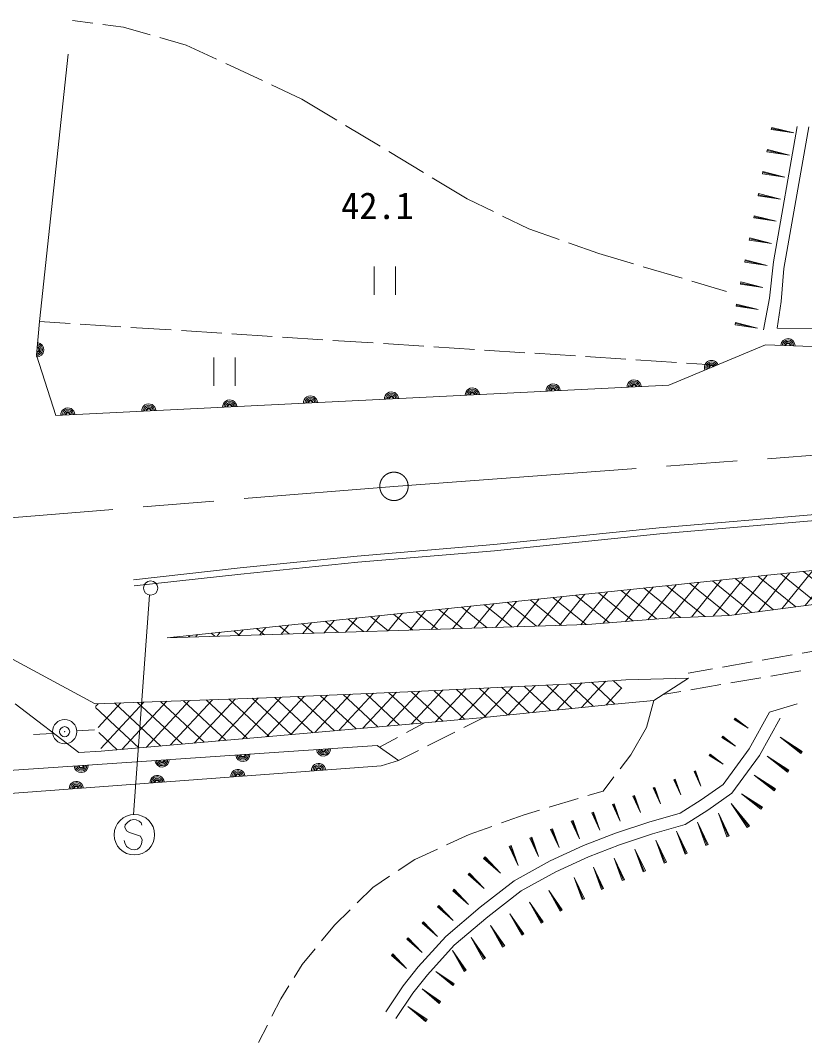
# Model space of a CAD drawing. Units: millimetres, scale not verified. Extents: x 40000 to 680000, y 20000 to 380000.
# Drawn here: x 349750 to 388474, y 241416 to 291879 of the extents above; entities that cross this region are included whole.
import ezdxf
from ezdxf.enums import TextEntityAlignment as Align

# ---------------------------------------------------------------- set-up
doc = ezdxf.new("R2010")
doc.units = ezdxf.units.MM
doc.header["$LTSCALE"] = 1000
doc.header["$PDMODE"] = 32
doc.header["$PDSIZE"] = 500
doc.linetypes.add('CHAIN', pattern=[18.5, 12, -1.5, 3.5, -1.5])
for name, color, linetype, lineweight in [('M-BMK', 2, 'CHAIN', 13), ('M-STR-STRC', 7, 'Continuous', 13), ('M-WORK', 1, 'Continuous', 13)]:
    doc.layers.add(name, color=color, linetype=linetype, lineweight=lineweight)
doc.styles.add('ＭＳ ゴシック', font='')
doc.styles.get('ＭＳ ゴシック').set_extended_font_data('MS Gothic')

msp = doc.modelspace()

# ---------------------------------------------------------------- hatches: boundary and pattern name
at = {"layer": 'M-WORK'}
h = msp.add_hatch(dxfattribs=at)
h.set_pattern_fill('USER', color=256, style=0, pattern_type=2)
h.set_pattern_definition([(50.9484, (375791, 262560), (-621.263, 504.016), []), (140.9484, (375791, 262560), (-504.016, -621.263), [])])
h.paths.add_polyline_path([(356998, 261401), (390602, 264903), (394431, 264703), (396468, 264449), (402090, 263746), (407165, 263036), (408074, 262908), (416251, 261490), (416245, 260643), (411787, 261362), (406894, 262053), (402890, 262449), (400644, 262585), (397382, 262691), (397384, 262530), (390452, 263247), (384758, 262496), (381683, 262372), (377747, 262053)])
h = msp.add_hatch(dxfattribs=at)
h.set_pattern_fill('USER', color=256, style=0, pattern_type=2)
h.set_pattern_definition([(47.041, (355735, 256931), (-585.474, 545.179), []), (137.041, (355735, 256931), (-545.179, -585.474), [])])
h.paths.add_polyline_path([(353439, 258137), (361896, 258438), (368881, 258739), (376717, 259112), (379642, 259324), (379083, 258128), (372630, 257472), (369324, 257164), (362596, 256576), (353732, 255796)])

# ---------------------------------------------------------------- linework, layer by layer
at = {"layer": 'M-BMK'}
for points in [[(368197, 268876), (428622, 273351), (439862, 274455), (468180, 278001), (533129, 287290)], [(217923, 268228), (236944, 266163), (246797, 265245), (268207, 263685), (274137, 263349), (280183, 263212), (289280, 263232), (296460, 263392), (303361, 263671), (315646, 264588), (342353, 266763), (368197, 268876)]]:
    msp.add_lwpolyline(points, dxfattribs=at)
msp.add_circle((368197, 268876), 700, dxfattribs=at)
at = {"layer": 'M-STR-STRC'}
for p, q in [((355336, 252675), (356132, 263505)), ((355181, 252394), (355050, 252301)), ((355347, 252428), (355181, 252394)), ((355463, 252411), (355347, 252428)), ((355607, 252339), (355463, 252411)), ((355717, 252264), (355607, 252339)), ((354921, 252163), (354905, 252049)), ((354905, 252049), (354991, 251867)), ((355050, 252301), (354921, 252163)), ((354991, 251867), (355142, 251793)), ((355751, 252153), (355717, 252264)), ((354908, 251274), (354869, 251384)), ((355142, 251793), (355674, 251605)), ((355674, 251605), (355754, 251432)), ((355754, 251432), (355725, 251205)), ((354992, 251097), (354908, 251274)), ((355095, 251023), (354992, 251097)), ((355241, 250948), (355095, 251023)), ((355361, 250931), (355241, 250948)), ((355529, 250960), (355361, 250931)), ((355654, 251056), (355529, 250960)), ((355725, 251205), (355654, 251056))]:
    msp.add_line(p, q, dxfattribs=at)
for centre, radius in [((356181, 263857), 350), ((355379, 251676), 1000)]:
    msp.add_circle(centre, radius, dxfattribs=at)
at = {"layer": 'M-WORK'}
for p, q in [((352313, 291879), (353331, 291747)), ((353826, 291682), (354844, 291550)), ((354844, 291550), (356149, 291175)), ((356629, 291037), (357934, 290663)), ((350684, 277015), (352101, 290208)), ((357934, 290663), (359434, 289964)), ((359887, 289753), (361700, 288909)), ((362154, 288698), (363654, 288000)), ((363654, 288000), (365376, 286958)), ((365804, 286699), (367516, 285664)), ((386833, 286490), (386855, 286600)), ((386833, 286490), (387948, 286324)), ((386844, 286545), (387948, 286324)), ((386855, 286600), (387948, 286324)), ((367943, 285405), (369655, 284370)), ((386615, 285399), (386637, 285509)), ((386615, 285399), (387728, 285234)), ((386626, 285454), (387728, 285234)), ((386637, 285509), (387728, 285234)), ((370083, 284112), (371806, 283069)), ((386397, 284309), (386419, 284419)), ((386397, 284309), (387508, 284143)), ((386408, 284364), (387508, 284143)), ((386419, 284419), (387508, 284143)), ((386179, 283218), (386201, 283328)), ((386179, 283218), (387289, 283053)), ((386190, 283273), (387289, 283053)), ((386201, 283328), (387289, 283053)), ((371806, 283069), (373109, 282439)), ((373559, 282221), (374863, 281590)), ((385961, 282128), (385983, 282238)), ((385961, 282128), (387069, 281963)), ((385972, 282183), (387069, 281963)), ((385983, 282238), (387069, 281963)), ((374863, 281590), (376353, 281065)), ((385743, 281038), (385765, 281147)), ((385754, 281093), (386849, 280873)), ((385765, 281147), (386849, 280873)), ((376824, 280899), (378314, 280374)), ((385743, 281038), (386849, 280873)), ((378314, 280374), (380032, 279864)), ((367220, 279730), (367220, 278330)), ((368270, 278330), (368270, 279730)), ((380511, 279722), (382428, 279153)), ((385525, 279948), (385547, 280057)), ((385525, 279948), (386630, 279784)), ((385536, 280003), (386630, 279784)), ((385547, 280057), (386630, 279784)), ((382908, 279010), (384625, 278500)), ((385307, 278858), (385329, 278967)), ((385307, 278858), (386410, 278694)), ((385318, 278913), (386410, 278694)), ((385329, 278967), (386410, 278694)), ((385089, 277769), (385111, 277878)), ((385089, 277769), (386191, 277605)), ((385100, 277823), (386191, 277605)), ((385111, 277878), (386191, 277605)), ((350684, 277015), (352207, 276918)), ((352706, 276885), (354702, 276757)), ((355201, 276725), (357197, 276597)), ((357696, 276565), (359692, 276437)), ((385045, 276854), (385067, 276963)), ((385045, 276854), (386147, 276691)), ((385056, 276909), (386147, 276691)), ((385067, 276963), (386147, 276691)), ((360191, 276405), (362186, 276277)), ((362685, 276245), (364681, 276117)), ((365180, 276085), (367176, 275957)), ((367675, 275925), (369671, 275797)), ((370170, 275765), (372166, 275637)), ((372665, 275605), (374661, 275476)), ((359308, 275245), (359308, 273845)), ((360358, 273845), (360358, 275245)), ((375160, 275444), (377156, 275316)), ((377655, 275284), (379650, 275156)), ((380149, 275124), (382145, 274996)), ((382644, 274964), (384167, 274866)), ((381291, 266833), (389375, 267524)), ((381319, 266534), (389401, 267225)), ((373136, 266000), (381291, 266833)), ((373163, 265701), (381319, 266534)), ((366381, 265432), (373136, 266000)), ((366409, 265133), (373163, 265701)), ((360602, 264847), (366381, 265432)), ((360633, 264549), (366409, 265133)), ((355338, 264255), (360602, 264847)), ((355371, 263957), (360633, 264549)), ((388355, 260645), (389832, 260904)), ((386385, 260300), (387862, 260559)), ((384415, 259956), (385892, 260214)), ((382730, 259661), (383922, 259869)), ((386314, 259425), (384836, 259171)), ((388285, 259764), (386807, 259510)), ((384343, 259086), (382865, 258832)), ((382372, 258747), (381479, 258594)), ((380661, 256973), (381034, 258305)), ((386746, 257722), (388111, 258146)), ((371644, 256972), (372630, 257472)), ((385003, 257363), (385048, 257429)), ((385003, 257363), (385684, 256939)), ((385026, 257396), (385684, 256939)), ((385048, 257429), (385684, 256939)), ((385735, 255913), (386746, 257722)), ((386241, 255589), (387269, 257429)), ((352532, 256805), (353411, 256860)), ((368814, 256720), (369705, 257197)), ((379890, 255616), (380661, 256973)), ((350390, 256620), (351336, 256681)), ((367482, 256007), (368373, 256484)), ((369860, 256069), (371198, 256747)), ((384386, 256476), (384432, 256542)), ((384386, 256476), (385067, 256052)), ((384409, 256509), (385067, 256052)), ((384432, 256542), (385067, 256052)), ((388323, 255735), (387266, 256490)), ((388360, 255788), (387266, 256490)), ((388285, 255683), (387266, 256490)), ((367364, 256089), (368427, 255344)), ((384459, 254158), (385735, 255913)), ((368427, 255344), (369414, 255843)), ((379363, 254924), (379890, 255616)), ((383770, 255589), (383816, 255655)), ((383770, 255589), (384451, 255165)), ((383793, 255622), (384451, 255165)), ((383816, 255655), (384451, 255165)), ((384884, 253723), (386241, 255589)), ((387666, 254816), (386629, 255557)), ((387703, 254868), (386629, 255557)), ((387629, 254764), (386629, 255557)), ((388360, 255788), (388285, 255683)), ((387703, 254868), (387629, 254764)), ((378533, 253835), (379060, 254527)), ((382012, 254393), (382088, 254424)), ((382012, 254393), (382361, 253641)), ((382050, 254408), (382361, 253641)), ((382088, 254424), (382361, 253641)), ((383016, 254800), (383090, 254830)), ((383016, 254800), (383355, 254072)), ((383053, 254815), (383355, 254072)), ((383090, 254830), (383355, 254072)), ((387011, 253899), (385993, 254625)), ((387047, 253949), (385993, 254625)), ((386974, 253848), (385993, 254625)), ((377776, 253608), (378533, 253835)), ((381005, 253984), (381084, 254016)), ((381005, 253984), (381365, 253210)), ((381044, 254000), (381365, 253210)), ((381084, 254016), (381365, 253210)), ((383360, 253396), (384459, 254158)), ((387047, 253949), (386974, 253848)), ((375860, 253035), (377297, 253465)), ((379996, 253575), (380077, 253608)), ((379996, 253575), (380366, 252778)), ((380036, 253591), (380366, 252778)), ((380077, 253608), (380366, 252778)), ((382331, 252740), (383360, 253396)), ((383692, 252896), (384884, 253723)), ((386357, 252983), (385359, 253696)), ((386392, 253033), (385359, 253696)), ((386321, 252933), (385359, 253696)), ((374624, 252665), (375381, 252891)), ((378984, 253165), (379068, 253199)), ((378984, 253165), (379365, 252345)), ((379026, 253182), (379365, 252345)), ((379068, 253199), (379365, 252345)), ((382581, 252187), (383692, 252896)), ((385704, 252070), (384856, 253216)), ((385761, 252112), (384856, 253216)), ((385647, 252027), (384856, 253216)), ((386392, 253033), (386321, 252933)), ((373503, 252258), (374624, 252665)), ((376954, 252341), (377042, 252377)), ((376954, 252341), (377357, 251475)), ((376998, 252359), (377357, 251475)), ((377042, 252377), (377357, 251475)), ((377970, 252754), (378056, 252788)), ((377970, 252754), (378362, 251910)), ((378013, 252771), (378362, 251910)), ((378056, 252788), (378362, 251910)), ((380789, 252297), (382331, 252740)), ((384698, 251604), (384220, 252743)), ((384755, 251628), (384220, 252743)), ((384641, 251580), (384220, 252743)), ((371912, 251681), (373033, 252087)), ((375935, 251928), (376026, 251965)), ((375935, 251928), (376349, 251039)), ((375980, 251947), (376349, 251039)), ((376026, 251965), (376349, 251039)), ((379140, 251747), (380789, 252297)), ((380967, 251723), (382581, 252187)), ((382627, 250735), (382158, 251854)), ((382683, 250759), (382158, 251854)), ((382571, 250712), (382158, 251854)), ((383662, 251169), (383188, 252298)), ((383718, 251193), (383188, 252298)), ((383606, 251146), (383188, 252298)), ((385761, 252112), (385647, 252027)), ((370796, 251173), (371912, 251681)), ((374914, 251514), (375007, 251552)), ((374914, 251514), (375338, 250601)), ((374961, 251533), (375338, 250601)), ((375007, 251552), (375338, 250601)), ((377562, 251144), (379140, 251747)), ((379342, 251182), (380967, 251723)), ((381593, 250301), (381128, 251409)), ((381648, 250325), (381128, 251409)), ((381538, 250278), (381128, 251409)), ((384755, 251628), (384641, 251580)), ((369226, 250457), (370341, 250965)), ((373891, 251099), (373986, 251138)), ((373891, 251099), (374326, 250163)), ((373938, 251118), (374326, 250163)), ((373986, 251138), (374326, 250163)), ((375914, 250382), (377562, 251144)), ((377796, 250591), (379342, 251182)), ((380560, 249868), (380100, 250965)), ((380615, 249891), (380100, 250965)), ((380505, 249845), (380100, 250965)), ((383718, 251193), (383606, 251146)), ((368397, 249905), (369226, 250457)), ((372618, 250506), (372695, 250587)), ((372618, 250506), (373463, 249781)), ((372657, 250547), (373463, 249781)), ((372695, 250587), (373463, 249781)), ((374141, 249407), (375914, 250382)), ((376184, 249846), (377796, 250591)), ((379528, 249435), (379072, 250522)), ((379583, 249458), (379072, 250522)), ((379474, 249412), (379072, 250522)), ((381648, 250325), (381538, 250278)), ((382683, 250759), (382571, 250712)), ((374472, 248904), (376184, 249846)), ((378497, 249003), (378046, 250079)), ((378551, 249025), (378046, 250079)), ((378443, 248980), (378046, 250079)), ((380615, 249891), (380505, 249845)), ((367152, 249075), (367981, 249627)), ((371860, 249708), (371932, 249784)), ((371860, 249708), (372653, 249027)), ((371896, 249746), (372653, 249027)), ((371932, 249784), (372653, 249027)), ((372457, 248095), (374141, 249407)), ((377547, 248496), (377096, 249572)), ((377601, 248518), (377096, 249572)), ((377493, 248473), (377096, 249572)), ((379583, 249458), (379474, 249412)), ((366386, 248319), (367152, 249075)), ((371101, 248908), (371172, 248983)), ((371101, 248908), (371886, 248234)), ((371136, 248946), (371886, 248234)), ((371172, 248983), (371886, 248234)), ((372834, 247629), (374472, 248904)), ((376459, 247932), (375839, 248923)), ((376508, 247963), (375839, 248923)), ((376409, 247901), (375839, 248923)), ((378551, 249025), (378443, 248980)), ((375512, 247340), (374883, 248346)), ((375563, 247371), (374883, 248346)), ((375462, 247309), (374883, 248346)), ((377601, 248518), (377493, 248473)), ((365264, 247213), (366030, 247968)), ((370342, 248109), (370413, 248183)), ((370342, 248109), (371120, 247441)), ((370377, 248146), (371120, 247441)), ((370413, 248183), (371120, 247441)), ((370755, 246659), (372457, 248095)), ((376508, 247963), (376409, 247901)), ((369584, 247311), (369654, 247384)), ((369584, 247311), (370354, 246650)), ((369619, 247348), (370354, 246650)), ((369654, 247384), (370354, 246650)), ((371172, 246226), (372834, 247629)), ((374564, 246747), (373924, 247768)), ((374615, 246778), (373924, 247768)), ((374513, 246715), (373924, 247768)), ((375563, 247371), (375462, 247309)), ((364625, 246436), (365264, 247213)), ((373614, 246152), (372965, 247190)), ((373666, 246185), (372965, 247190)), ((373562, 246120), (372965, 247190)), ((374615, 246778), (374513, 246715)), ((368827, 246513), (368896, 246586)), ((368827, 246513), (369589, 245859)), ((368861, 246550), (369589, 245859)), ((368896, 246586), (369589, 245859)), ((369389, 245152), (370755, 246659)), ((372663, 245557), (372003, 246610)), ((372715, 245590), (372003, 246610)), ((372610, 245524), (372003, 246610)), ((363668, 245272), (364307, 246049)), ((368070, 245717), (368139, 245789)), ((368139, 245789), (368824, 245069)), ((369847, 244764), (371172, 246226)), ((371710, 244960), (371083, 245962)), ((371760, 244991), (371083, 245962)), ((371660, 244929), (371083, 245962)), ((373666, 246185), (373562, 246120)), ((363269, 244633), (363668, 245272)), ((368070, 245717), (368824, 245069)), ((368104, 245753), (368824, 245069)), ((372715, 245590), (372610, 245524)), ((368645, 244212), (369389, 245152)), ((369130, 243859), (369847, 244764)), ((371138, 244274), (370272, 244932)), ((371171, 244317), (370272, 244932)), ((371105, 244230), (370272, 244932)), ((371760, 244991), (371660, 244929)), ((371171, 244317), (371105, 244230)), ((362604, 243570), (363004, 244209)), ((367794, 242936), (368645, 244212)), ((368293, 242603), (369130, 243859)), ((370467, 243391), (369582, 244064)), ((370501, 243435), (369582, 244064)), ((370434, 243346), (369582, 244064)), ((362172, 242716), (362604, 243570)), ((370501, 243435), (370434, 243346)), ((369795, 242506), (368890, 243194)), ((369829, 242551), (368890, 243194)), ((369760, 242461), (368890, 243194)), ((361514, 241416), (361946, 242270)), ((369829, 242551), (369760, 242461))]:
    msp.add_line(p, q, dxfattribs=at)
for points in [[(386448, 276610), (386749, 278160), (386939, 279957), (388115, 286648)], [(388685, 286627), (387458, 279636), (387321, 278009), (387129, 276684), (394671, 276665), (411293, 277345), (423579, 278044), (423604, 277439)], [(423604, 277439), (406790, 276355), (391637, 275687), (386553, 275862), (381775, 273868), (351501, 272372), (350538, 275350), (350684, 277015)], [(349149, 260459), (353439, 258137), (361896, 258438), (368881, 258739), (376717, 259112), (379642, 259324), (382744, 259413), (381034, 258305), (379083, 258128), (372630, 257472), (369705, 257197), (362596, 256576), (353732, 255796), (352632, 255743), (349495, 258137)], [(316853, 254555), (329037, 253482), (367364, 256089)], [(368427, 255344), (367573, 255081), (329344, 252227), (316507, 253380)]]:
    msp.add_lwpolyline(points, dxfattribs=at)
msp.add_lwpolyline([(356998, 261401), (390602, 264903), (394431, 264703), (402090, 263746), (408074, 262908), (416251, 261490), (416245, 260643), (411787, 261362), (406894, 262053), (403277, 262425), (400644, 262585), (397382, 262691), (397384, 262530), (390452, 263247), (384758, 262496), (381683, 262372), (377747, 262053)], close=True, dxfattribs=at)
msp.add_circle((351933, 256764), 600, dxfattribs=at)
for centre, radius, start, end in [((387656, 275824), 350, 358.0251, 178.0251), ((387656, 275824), 280, 358.0251, 178.0251), ((387656, 275824), 210, 358.0251, 178.0251), ((350562, 275627), 350, 264.9869, 84.9869), ((350562, 275627), 280, 264.9869, 84.9869), ((350562, 275627), 210, 264.9869, 84.9869), ((350562, 275627), 140, 264.9869, 84.9869), ((350562, 275627), 100, 264.9869, 84.9869), ((387656, 275824), 140, 358.0251, 178.0251), ((387656, 275824), 100, 358.0251, 178.0251), ((383880, 274746), 350, 22.6572, 202.6572), ((383880, 274746), 280, 22.6572, 202.6572), ((383880, 274746), 210, 22.6572, 202.6572), ((383880, 274746), 140, 22.6572, 202.6572), ((383880, 274746), 100, 22.6572, 202.6572), ((380058, 273783), 350, 2.8283, 182.8283), ((380058, 273783), 280, 2.8283, 182.8283), ((368073, 273191), 350, 2.8283, 182.8283), ((372068, 273388), 350, 2.8283, 182.8283), ((372068, 273388), 280, 2.8283, 182.8283), ((372068, 273388), 210, 2.8283, 182.8283), ((372068, 273388), 140, 2.8283, 182.8283), ((376063, 273586), 350, 2.8283, 182.8283), ((376063, 273586), 280, 2.8283, 182.8283), ((376063, 273586), 210, 2.8283, 182.8283), ((376063, 273586), 140, 2.8283, 182.8283), ((376063, 273586), 100, 2.8283, 182.8283), ((380058, 273783), 210, 2.8283, 182.8283), ((380058, 273783), 140, 2.8283, 182.8283), ((380058, 273783), 100, 2.8283, 182.8283), ((360083, 272796), 350, 2.8283, 182.8283), ((360083, 272796), 280, 2.8283, 182.8283), ((360083, 272796), 210, 2.8283, 182.8283), ((364078, 272994), 350, 2.8283, 182.8283), ((364078, 272994), 280, 2.8283, 182.8283), ((364078, 272994), 210, 2.8283, 182.8283), ((364078, 272994), 140, 2.8283, 182.8283), ((364078, 272994), 100, 2.8283, 182.8283), ((368073, 273191), 280, 2.8283, 182.8283), ((368073, 273191), 210, 2.8283, 182.8283), ((368073, 273191), 140, 2.8283, 182.8283), ((368073, 273191), 100, 2.8283, 182.8283), ((372068, 273388), 100, 2.8283, 182.8283), ((352092, 272401), 350, 2.8283, 182.8283), ((352092, 272401), 280, 2.8283, 182.8283), ((352092, 272401), 210, 2.8283, 182.8283), ((352092, 272401), 140, 2.8283, 182.8283), ((352092, 272401), 100, 2.8283, 182.8283), ((356088, 272599), 350, 2.8283, 182.8283), ((356088, 272599), 280, 2.8283, 182.8283), ((356088, 272599), 210, 2.8283, 182.8283), ((356088, 272599), 140, 2.8283, 182.8283), ((356088, 272599), 100, 2.8283, 182.8283), ((360083, 272796), 140, 2.8283, 182.8283), ((360083, 272796), 100, 2.8283, 182.8283), ((364723, 255910), 350, 183.8923, 3.8923), ((364723, 255910), 280, 183.8923, 3.8923), ((364723, 255910), 210, 183.8923, 3.8923), ((364723, 255910), 140, 183.8923, 3.8923), ((364723, 255910), 100, 183.8923, 3.8923), ((356741, 255367), 350, 183.8923, 3.8923), ((356741, 255367), 280, 183.8923, 3.8923), ((356741, 255367), 210, 183.8923, 3.8923), ((356741, 255367), 140, 183.8923, 3.8923), ((356741, 255367), 100, 183.8923, 3.8923), ((360732, 255638), 350, 183.8923, 3.8923), ((360732, 255638), 280, 183.8923, 3.8923), ((360732, 255638), 210, 183.8923, 3.8923), ((360732, 255638), 140, 183.8923, 3.8923), ((360732, 255638), 100, 183.8923, 3.8923), ((352751, 255095), 350, 183.8923, 3.8923), ((352751, 255095), 280, 183.8923, 3.8923), ((352751, 255095), 210, 183.8923, 3.8923), ((352751, 255095), 140, 183.8923, 3.8923), ((352751, 255095), 100, 183.8923, 3.8923), ((360487, 254552), 350, 4.27, 184.27), ((364475, 254850), 350, 4.27, 184.27), ((364475, 254850), 280, 4.27, 184.27), ((364475, 254850), 210, 4.27, 184.27), ((364475, 254850), 140, 4.27, 184.27), ((364475, 254850), 100, 4.27, 184.27), ((356498, 254254), 350, 4.27, 184.27), ((356498, 254254), 280, 4.27, 184.27), ((356498, 254254), 210, 4.27, 184.27), ((356498, 254254), 140, 4.27, 184.27), ((356498, 254254), 100, 4.27, 184.27), ((360487, 254552), 280, 4.27, 184.27), ((360487, 254552), 210, 4.27, 184.27), ((360487, 254552), 140, 4.27, 184.27), ((360487, 254552), 100, 4.27, 184.27), ((352509, 253957), 350, 4.27, 184.27), ((352509, 253957), 280, 4.27, 184.27), ((352509, 253957), 210, 4.27, 184.27), ((352509, 253957), 140, 4.27, 184.27), ((352509, 253957), 100, 4.27, 184.27)]:
    msp.add_arc(centre, radius, start, end, dxfattribs=at)
msp.add_point((351933, 256764), dxfattribs=at)

# ---------------------------------------------------------------- texts
at = {"layer": 'M-WORK', "style": 'ＭＳ ゴシック'}
msp.add_text('42.1', height=1320, dxfattribs=at).set_placement((367385, 281678), align=Align.BOTTOM_CENTER)

doc.saveas('drawing.dxf')
